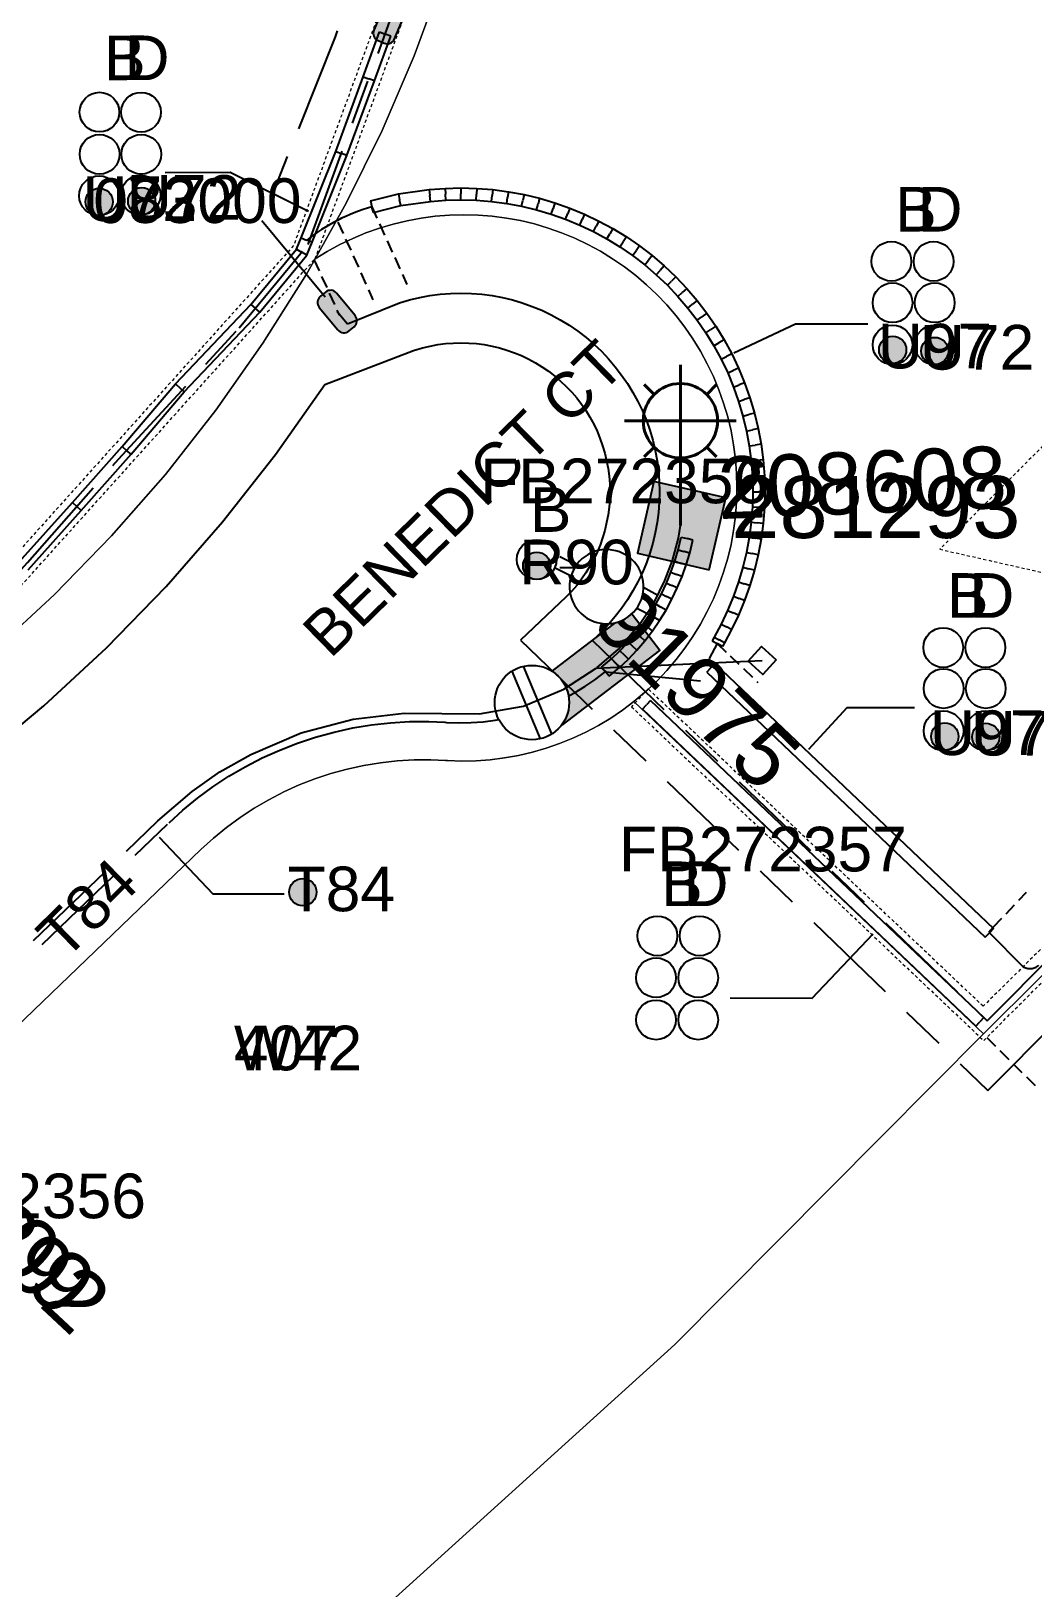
# Model space of a CAD drawing. Header units: metres. Extents: x 311347 to 316656, y 6252667 to 6255486.
# Drawn here: x 314756.3 to 314796.7, y 6254692.7 to 6254755.5 of the extents above; entities that cross this region are included whole.
import ezdxf
from ezdxf.enums import TextEntityAlignment as Align

# ---------------------------------------------------------------- set-up
doc = ezdxf.new("R2010")
doc.units = ezdxf.units.M
for name, pattern in [('Cable Exist UG', [8.2, 4, -1.2, 1.8, -1.2]), ('DASHED', [0.75, 0.5, -0.25]), ('HIDDEN', [0.375, 0.25, -0.125]), ('HIDDEN2', [0.1875, 0.125, -0.0625])]:
    doc.linetypes.add(name, pattern=pattern)
doc.layers.get('0').update_dxf_attribs({"color": 6})
for name, color, linetype, lineweight in [('Cadastre Buildings_SP_EXT', 9, 'Continuous', 5), ('Cadastre Land Parcels_SP_EXT', 9, 'Continuous', 5), ('Cadastre Other Property_SP_EXT', 9, 'HIDDEN', 5), ('Cadastre Roads_SP_EXT', 7, 'Continuous', 5)]:
    doc.layers.add(name, color=color, linetype=linetype, lineweight=lineweight)
for name, color, linetype in [('Duct_SP_EXT', 7, 'Continuous'), ('Equip_HV_EXT', 7, 'Continuous'), ('Equip_LV_EXT', 7, 'Continuous'), ('Equip_SP_SL_EXT', 7, 'Continuous'), ('Mains_HV_EXT', 7, 'Continuous'), ('Mains_LV_EXT', 7, 'Continuous'), ('Mains_LV_SL_EXT', 7, 'Continuous'), ('Mains_TR_EXT', 7, 'Continuous'), ('Services_SP_EXT', 7, 'Continuous'), ('SupportsUG_SP_LV_EXT', 7, 'Continuous'), ('SupportsUG_SP_LV_SL_EXT', 7, 'Continuous'), ('Trench_SP_EXT', 7, 'Continuous')]:
    doc.layers.add(name, color=color, linetype=linetype)
doc.layers.add('UNKNOWN_FEATURES', color=1, linetype='DASHED', plot=False)
doc.styles.add('COLUMN_LABEL', font='arial.ttf')
doc.styles.add('iecARIAL', font='arial.ttf', dxfattribs={"height": 2})
doc.styles.add('POLE_LABEL', font='arial.ttf')
doc.styles.get("Standard").update_dxf_attribs({"font": 'arial.ttf'})

# ---------------------------------------------------------------- blocks, each defined once
blk = doc.blocks.new('COLUMN_EXT')
blk.add_hatch(color=256).paths.add_polyline_path([(-1.485, 1.485), (-1.485, -1.485), (1.485, -1.485), (1.485, 1.485)])
blk.add_lwpolyline([(-1.485, -1.485), (1.485, -1.485), (1.485, 1.485), (-1.485, 1.485)], close=True)
for tag, height, style, flags, p in [('ASSET_NUM', 2.5, 'COLUMN_LABEL', 8, (2, 2)), ('STRUCTURE_PLANT_NUMBER', 0.2, 'POLE_LABEL', 9, (1.813, 0.031)), ('STREET_CODE', 0.2, 'COLUMN_LABEL', 9, (1.813, -0.2))]:
    blk.add_attdef(tag, text='', height=height, dxfattribs=dict(style=style, flags=flags)).set_placement(p, align=Align.MIDDLE_LEFT)
at = {"flags": 9}
for tag, p in [('OWNED_BY', (1.813, -0.6)), ('COLUMN_TYPE', (1.813, -0.4)), ('STATE', (1.813, -0.8)), ('USAGE', (1.813, -1)), ('LEGEND', (1.813, -1.2)), ('STREETNAME', (1.813, -1.6)), ('SUBURB', (1.813, -1.8)), ('LOCATION', (1.813, -1.4)), ('NOTES', (1.813, -2))]:
    blk.add_attdef(tag, text='', height=0.2, dxfattribs=at).set_placement(p, align=Align.MIDDLE_LEFT)
at = {"flags": 1}
blk.add_attdef('Z', (1.813, -2.351), '', height=0.2, dxfattribs=at)
blk = doc.blocks.new('PILLAR_EXT')
blk.add_hatch(color=256).paths.add_polyline_path([(-2.475, 0.99), (-2.475, -0.99), (2.475, -0.99), (2.475, 0.99)])
blk.add_lwpolyline([(-2.475, -0.99), (2.475, -0.99), (2.475, 0.99), (-2.475, 0.99)], close=True)
at = {"style": 'iecARIAL', "flags": 8}
blk.add_attdef('ASSET_NUM', (1.5, 3.5), '', height=2.5, dxfattribs=at)
for tag, p, flags in [('OWNED_BY', (0, -0.2), 9), ('STATE', (0, -0.4), 9), ('SUPPORT_TYPE', (0, -0.6), 9), ('USAGE', (0, -0.8), 9), ('LEGEND', (0, -1), 9), ('LOCATION', (0, -1.2), 9), ('NOTES', (0, -1.4), 9), ('STREETNAME', (0, -1.8), 9), ('SUBURB', (0, -2), 1), ('PARENT', (0, -1.6), 9)]:
    blk.add_attdef(tag, p, '', height=0.2, dxfattribs=dict(flags=flags))
blk = doc.blocks.new('DUCT_EXT')
blk.add_circle((0, 0.8), 0.8)
at = {"flags": 1}
blk.add_attdef('Z', (0, 0), '', height=0.2, dxfattribs=at)
at = {"flags": 9}
for tag, p in [('DUCT_CODE', (0, 0)), ('XSECT_TYPE', (0, -0.2)), ('STATE', (0, -0.6)), ('FB_REFERENCE', (0, -0.4)), ('NOTES', (0, -0.8))]:
    blk.add_attdef(tag, text='', height=0.2, dxfattribs=at).set_placement(p, align=Align.MIDDLE_LEFT)
blk = doc.blocks.new('SL_LANTERN_EXT')
at = {"lineweight": 40}
for p, q in [((0, 1.968), (0, 6.468)), ((-1.459, 5.676), (-1.061, 5.278)), ((1.458, 5.676), (1.06, 5.278)), ((-2.25, 4.218), (2.25, 4.218)), ((-1.459, 2.759), (-1.061, 3.157)), ((1.458, 2.759), (1.06, 3.157)), ((0, 0), (0, 2.721))]:
    blk.add_line(p, q, dxfattribs=at)
blk.add_circle((0, 4.218), 1.5, dxfattribs=at)
at = {"style": 'iecARIAL', "flags": 8}
blk.add_attdef('ASSET_NUM', (1.5, 1.5), '', height=2.5, dxfattribs=at)
for tag, p, height, flags in [('CONSTRUCTED_VOLTAGE', (0.981, -0.653), 0.2, 9), ('CONTROL_TYPE', (0.981, -0.853), 0.2, 9), ('LANTERN_PURPOSE', (0.981, -1.053), 0.2, 9), ('LANTERN_TYPE', (0.981, -1.253), 0.2, 9), ('NO_PHASES', (0.981, -1.453), 0.2, 9), ('LNUMBER', (2.181, -3.253), 2.5, 8), ('OPERATING_VOLTAGE', (0.981, -1.653), 0.2, 9), ('ORIENTATION', (0.981, -1.853), 0.2, 9), ('OWNED_BY', (0.981, -2.053), 0.2, 9), ('STATE', (0.981, -2.253), 0.2, 9), ('CEXIST', (0.981, -2.653), 0.2, 9), ('USAGE', (0.981, -2.453), 0.2, 9), ('CNEW', (0.981, -2.853), 0.2, 9), ('CNUMBER', (0.981, -3.053), 0.2, 9), ('CREMOVE', (0.981, -3.253), 0.2, 9), ('CREPLACE', (0.981, -3.453), 0.2, 9), ('LKINGHEIGHT', (0.981, -3.653), 0.2, 9), ('LBRACKET', (0.981, -3.853), 0.2, 9), ('LBRACKETVOCAB', (0.981, -4.053), 0.2, 9), ('LCATEGORY', (0.981, -4.253), 0.2, 9), ('LCHARGE1', (0.981, -4.453), 0.2, 9), ('LCHARGE1PERCENT', (0.981, -4.653), 0.2, 9), ('LCHARGE2', (0.981, -4.853), 0.2, 9), ('LCHARGE2PERCENT', (0.981, -5.053), 0.2, 9), ('LCHARGE3', (0.981, -5.253), 0.2, 9), ('LCHARGE3PERCENT', (0.981, -5.453), 0.2, 9), ('LEXIST', (0.981, -5.653), 0.2, 9), ('LLAMP', (0.981, -5.853), 0.2, 9), ('LLAMPVOCAB', (0.981, -6.053), 0.2, 9), ('LMAST', (0.981, -6.253), 0.2, 9), ('LMASTVOCAB', (0.981, -6.453), 0.2, 9), ('LNEW', (0.981, -6.653), 0.2, 9), ('LANTNUMBER', (0.981, -6.853), 0.2, 9), ('LOUTREACH', (0.981, -7.253), 0.2, 9), ('LOUTREACHVOCAB', (0.981, -7.453), 0.2, 9), ('LRATECODE', (0.981, -7.653), 0.2, 9), ('LREMOVE', (0.981, -7.853), 0.2, 9), ('LREPLACE', (0.981, -8.053), 0.2, 9), ('LTYPE', (0.981, -8.253), 0.2, 9), ('LTYPEVOCAB', (0.981, -8.453), 0.2, 9), ('LEGEND', (0.981, -8.653), 0.2, 9), ('LOCATION', (0.981, -8.853), 0.2, 9), ('STREETNAME', (0.981, -9.253), 0.2, 9), ('SUBURB', (0.981, -9.453), 0.2, 1), ('NOTES', (0.981, -9.053), 0.2, 9)]:
    blk.add_attdef(tag, p, '', height=height, dxfattribs=dict(flags=flags))
blk = doc.blocks.new('CCP_EXT')
at = {"flags": 9}
for tag, p in [('OWNED_BY', (0, -1)), ('USAGE', (0, -1.2)), ('STATE', (0, -1.8)), ('LEGEND', (0, -1.4)), ('LIFE_SUPPORT', (0, -1.6)), ('NOTES', (0, -2))]:
    blk.add_attdef(tag, text='', height=0.2, dxfattribs=at).set_placement(p, align=Align.MIDDLE_LEFT)
blk.add_wipeout([(0, 0.566), (0.566, 0), (0, -0.566), (-0.566, 0)])
blk.add_lwpolyline([(-0.566, 0), (0, 0.566), (0.566, 0), (0, -0.566), (-0.566, 0)])
at = {"flags": 1}
blk.add_attdef('Z', (0, 0), '', height=0.2, dxfattribs=at)
at = {"flags": 9}
for tag, p in [('CCP_TYPE', (0, 0)), ('OPERATING_VOLTAGE', (0, -0.6)), ('CONSTRUCTED_VOLTAGE', (0, -0.2)), ('NO_PHASES', (0, -0.4)), ('ORIENTATION', (0, -0.8))]:
    blk.add_attdef(tag, text='', height=0.2, dxfattribs=at).set_placement(p, align=Align.MIDDLE_LEFT)
blk = doc.blocks.new('HV_STJ_EXT')
h = blk.add_hatch(color=256)
edge = h.paths.add_edge_path()
edge.add_ellipse((-0.586, 0.131), major_axis=(0.226, 0.226), ratio=1, start_angle=44.99996, end_angle=135)
edge.add_line((-0.906, 0.131), (-0.906, -0.131))
edge.add_ellipse((-0.586, -0.131), major_axis=(0.226, 0.226), ratio=1, start_angle=134.99996, end_angle=225)
edge.add_line((-0.586, -0.451), (0.586, -0.451))
edge.add_ellipse((0.586, -0.131), major_axis=(-0.226, 0.226), ratio=1, start_angle=134.99996, end_angle=225)
edge.add_line((0.906, -0.131), (0.906, 0.131))
edge.add_ellipse((0.586, 0.131), major_axis=(-0.226, 0.226), ratio=1, start_angle=224.99996, end_angle=315)
edge.add_line((0.586, 0.451), (-0.586, 0.451))
blk.add_lwpolyline([(-0.906, 0.131), (-0.906, -0.131, 0.414214), (-0.586, -0.451), (0.586, -0.451, 0.414214), (0.906, -0.131), (0.906, 0.131, 0.414214), (0.586, 0.451), (-0.586, 0.451, 0.414214)], format="xyb", close=True)
for tag, flags, p in [('ORIENTATION', 9, (1.5, 0)), ('USAGE', 9, (1.5, -0.2)), ('LEGEND', 9, (1.5, -0.4)), ('NOTES', 9, (1.5, -0.6)), ('Z', 1, (1.5, -0.8))]:
    blk.add_attdef(tag, text='', height=0.2, dxfattribs=dict(flags=flags)).set_placement(p, align=Align.MIDDLE_LEFT)
blk = doc.blocks.new('LV_UG_LINKS_OPEN_EXT')
for p, q in [((-0.249, 1.473), (-0.249, 2.22)), ((0.249, 1.473), (0.249, 2.22)), ((-0.249, -1.473), (-0.249, -2.22)), ((0.249, -1.473), (0.249, -2.22))]:
    blk.add_line(p, q)
at = {"flags": 9}
for tag, p in [('ACTUAL_STATUS', (0, 0)), ('OPERATING_VOLTAGE', (0, -0.6)), ('CONSTRUCTED_VOLTAGE', (0, -0.2)), ('NO_PHASES', (0, -0.4)), ('ORIENTATION', (0, -0.8)), ('STATE', (0, -1)), ('SWITCH_TYPE', (0, -1.2)), ('USAGE', (0, -1.4)), ('NOTES', (0, -1.6))]:
    blk.add_attdef(tag, text='', height=0.2, dxfattribs=at).set_placement(p, align=Align.MIDDLE_LEFT)
at = {"flags": 1}
blk.add_attdef('Z', (0, 0), '', height=0.2, dxfattribs=at)
blk.add_wipeout([(-0.249, 1.473), (-0.432, 1.43), (-0.608, 1.365), (-0.774, 1.278), (-0.928, 1.171), (-1.067, 1.045), (-1.19, 0.903), (-1.294, 0.747), (-1.377, 0.579), (-1.439, 0.402), (-1.478, 0.218), (-1.494, 0.031), (-1.486, -0.156), (-1.455, -0.341), (-1.4, -0.521), (-1.324, -0.692), (-1.227, -0.853), (-1.11, -1), (-0.976, -1.131), (-0.827, -1.244), (-0.664, -1.338), (-0.491, -1.411), (-0.311, -1.461), (-0.125, -1.489), (0.062, -1.493), (0.249, -1.473), (0.432, -1.43), (0.608, -1.365), (0.774, -1.278), (0.928, -1.171), (1.067, -1.045), (1.19, -0.903), (1.294, -0.747), (1.377, -0.579), (1.439, -0.402), (1.478, -0.218), (1.494, -0.031), (1.486, 0.156), (1.455, 0.341), (1.4, 0.521), (1.324, 0.692), (1.227, 0.853), (1.11, 1), (0.976, 1.131), (0.827, 1.244), (0.664, 1.338), (0.491, 1.411), (0.311, 1.461), (0.125, 1.489), (-0.062, 1.493)])
blk.add_lwpolyline([(0, -1.494, 1), (0, 1.494, 1)], format="xyb", close=True)
blk = doc.blocks.new('LV_UG_LINKS_CLOSED_EXT')
blk.add_wipeout([(-1.056, 1.057), (-1.18, 0.916), (-1.286, 0.761), (-1.371, 0.594), (-1.435, 0.417), (-1.476, 0.234), (-1.493, 0.047), (-1.487, -0.14), (-1.458, -0.326), (-1.406, -0.506), (-1.331, -0.678), (-1.236, -0.839), (-1.121, -0.988), (-0.988, -1.12), (-0.84, -1.235), (-0.679, -1.331), (-0.506, -1.406), (-0.326, -1.458), (-0.141, -1.487), (0.047, -1.493), (0.233, -1.476), (0.416, -1.435), (0.593, -1.371), (0.76, -1.286), (0.915, -1.181), (1.056, -1.057), (1.18, -0.916), (1.286, -0.761), (1.371, -0.594), (1.435, -0.417), (1.476, -0.234), (1.493, -0.047), (1.487, 0.14), (1.458, 0.326), (1.406, 0.506), (1.331, 0.678), (1.236, 0.839), (1.121, 0.988), (0.988, 1.12), (0.84, 1.235), (0.679, 1.331), (0.506, 1.406), (0.326, 1.458), (0.141, 1.487), (-0.047, 1.493), (-0.233, 1.476), (-0.416, 1.435), (-0.593, 1.371), (-0.76, 1.286), (-0.915, 1.181)])
for p, q in [((-0.25, -1.479), (-0.25, 1.479)), ((0.25, -1.479), (0.25, 1.479))]:
    blk.add_line(p, q)
blk.add_circle((0, 0), 1.5)
at = {"flags": 9}
for tag, p in [('ACTUAL_STATUS', (0, 0)), ('OPERATING_VOLTAGE', (0, -0.6)), ('CONSTRUCTED_VOLTAGE', (0, -0.2)), ('NO_PHASES', (0, -0.4)), ('ORIENTATION', (0, -0.8)), ('STATE', (0, -1)), ('SWITCH_TYPE', (0, -1.2)), ('USAGE', (0, -1.4)), ('NOTES', (0, -1.6))]:
    blk.add_attdef(tag, text='', height=0.2, dxfattribs=at).set_placement(p, align=Align.MIDDLE_LEFT)
at = {"flags": 1}
blk.add_attdef('Z', (0, 0), '', height=0.2, dxfattribs=at)
blk = doc.blocks.new('CABLE_LARGE_EXT')
h = blk.add_hatch(color=256)
edge = h.paths.add_edge_path()
edge.add_arc((0, 0.55), 0.55, 0, 360)
blk.add_circle((0, 0.55), 0.55)
at = {"flags": 1}
blk.add_attdef('Z', (0, 0), '', height=0.2, dxfattribs=at)
at = {"flags": 9}
for tag, p in [('COND_CODE', (0, 0)), ('XSECT_SIZE', (0, -0.6)), ('STATE', (0, -0.4)), ('FB_REFERENCE', (0, -0.2)), ('NOTES', (0, -0.8))]:
    blk.add_attdef(tag, text='', height=0.2, dxfattribs=at).set_placement(p, align=Align.MIDDLE_LEFT)

msp = doc.modelspace()

# ---------------------------------------------------------------- linework, layer by layer
at = {"layer": 'Cadastre Buildings_SP_EXT', "linetype": 'Continuous'}
msp.add_lwpolyline([(314769.012, 6254690.523), (314782.276, 6254702.531), (314794.715, 6254715.05), (314780.624, 6254728.453), (314780.165, 6254728.105), (314779.688, 6254727.782), (314779.195, 6254727.484), (314778.686, 6254727.214), (314778.165, 6254726.969), (314777.63, 6254726.753), (314777.087, 6254726.564), (314776.533, 6254726.404), (314775.973, 6254726.274), (314775.405, 6254726.173), (314774.834, 6254726.102), (314774.259, 6254726.061), (314773.684, 6254726.05), (314773.108, 6254726.068), (314773.033, 6254726.074), (314772.443, 6254726.099), (314771.762, 6254726.096), (314771.082, 6254726.055), (314770.406, 6254725.98), (314769.734, 6254725.87), (314769.069, 6254725.725), (314768.413, 6254725.545), (314767.766, 6254725.331), (314767.132, 6254725.084), (314766.511, 6254724.803), (314765.907, 6254724.49), (314765.319, 6254724.146), (314764.75, 6254723.772), (314764.202, 6254723.369), (314763.676, 6254722.938), (314763.173, 6254722.48), (314752.168, 6254711.915)], dxfattribs=at)
at = {"layer": 'Cadastre Land Parcels_SP_EXT', "linetype": 'Continuous'}
msp.add_lwpolyline([(314754.857, 6254730.524), (314757.274, 6254732.763), (314759.571, 6254735.123), (314761.74, 6254737.603), (314763.777, 6254740.191), (314765.675, 6254742.884), (314767.43, 6254745.672), (314767.774, 6254746.288), (314769.03, 6254748.531), (314770.476, 6254751.466), (314771.766, 6254754.473), (314772.897, 6254757.545), (314773.866, 6254760.668), (314774.67, 6254763.84), (314779.365, 6254784.627), (314776.989, 6254785.159), (314776.989, 6254785.159), (314760.821, 6254788.771), (314756.141, 6254768.04)], dxfattribs=at)
msp.add_lwpolyline([(314813.059, 6254689.951), (314810.543, 6254730.801), (314794.715, 6254715.05), (314782.276, 6254702.531), (314769.012, 6254690.523), (314737.716, 6254658.718), (314700.823, 6254621.224), (314668.054, 6254588.007), (314640.279, 6254560.046), (314558.107, 6254477.537), (314465.419, 6254384.652), (314484.768, 6254361.217), (314813.059, 6254689.951)], close=True, dxfattribs=at)
at = {"layer": 'Cadastre Other Property_SP_EXT', "linetype": 'HIDDEN2'}
for points in [[(314746.914, 6254724.589), (314750.351, 6254726.915), (314767.78, 6254746.296), (314771.734, 6254757.052), (314776.095, 6254770.824), (314777.916, 6254778.475), (314779.27, 6254784.476), (314778.289, 6254784.696), (314778.142, 6254784.019), (314778.142, 6254784.019), (314776.942, 6254778.7), (314775.13, 6254771.091), (314770.788, 6254757.376), (314766.907, 6254746.822), (314749.689, 6254727.675), (314746.914, 6254724.589)], [(314822.008, 6254757.467), (314819.108, 6254775.572), (314813.843, 6254776.749), (314817.627, 6254759.276), (314792.947, 6254734.584), (314801.02, 6254732.761), (314822.008, 6254757.467)]]:
    msp.add_lwpolyline(points, close=True, dxfattribs=at)
at = {"layer": 'Cadastre Roads_SP_EXT', "linetype": 'Continuous'}
msp.add_lwpolyline([(314752.168, 6254711.915), (314763.173, 6254722.48), (314763.676, 6254722.938), (314764.202, 6254723.369), (314764.75, 6254723.772), (314765.319, 6254724.146), (314765.907, 6254724.49), (314766.511, 6254724.803), (314767.132, 6254725.084), (314767.766, 6254725.331), (314768.413, 6254725.545), (314769.069, 6254725.725), (314769.734, 6254725.87), (314770.406, 6254725.98), (314771.082, 6254726.055), (314771.762, 6254726.096), (314772.443, 6254726.099), (314773.033, 6254726.074), (314773.108, 6254726.068), (314773.684, 6254726.05), (314774.259, 6254726.061), (314774.834, 6254726.102), (314775.405, 6254726.173), (314775.973, 6254726.274), (314776.533, 6254726.404), (314777.087, 6254726.564), (314777.63, 6254726.753), (314778.165, 6254726.969), (314778.686, 6254727.214), (314779.195, 6254727.484), (314779.688, 6254727.782), (314780.165, 6254728.105), (314780.624, 6254728.453), (314780.624, 6254728.453), (314780.7, 6254728.514), (314781.139, 6254728.888), (314781.557, 6254729.284), (314781.953, 6254729.702), (314782.326, 6254730.141), (314782.677, 6254730.598), (314783.003, 6254731.072), (314783.304, 6254731.564), (314783.579, 6254732.071), (314783.828, 6254732.591), (314784.048, 6254733.123), (314784.239, 6254733.666), (314784.403, 6254734.219), (314784.537, 6254734.781), (314784.642, 6254735.346), (314784.717, 6254735.917), (314784.762, 6254736.491), (314784.777, 6254737.067), (314784.762, 6254737.644), (314784.717, 6254738.218), (314784.641, 6254738.789), (314784.536, 6254739.355), (314784.401, 6254739.915), (314784.237, 6254740.468), (314784.045, 6254741.01), (314783.824, 6254741.543), (314783.575, 6254742.063), (314783.301, 6254742.569), (314783, 6254743.061), (314782.673, 6254743.534), (314782.322, 6254743.992), (314781.947, 6254744.43), (314781.552, 6254744.847), (314781.132, 6254745.244), (314780.694, 6254745.618), (314780.237, 6254745.968), (314779.762, 6254746.295), (314779.27, 6254746.597), (314778.764, 6254746.87), (314778.244, 6254747.118), (314777.711, 6254747.338), (314777.168, 6254747.531), (314776.615, 6254747.694), (314776.056, 6254747.828), (314775.489, 6254747.932), (314774.917, 6254748.007), (314774.343, 6254748.053), (314773.767, 6254748.067), (314773.192, 6254748.052), (314772.617, 6254748.005), (314772.045, 6254747.93), (314771.479, 6254747.825), (314770.919, 6254747.69), (314770.367, 6254747.526), (314769.824, 6254747.333), (314769.292, 6254747.113), (314768.772, 6254746.864), (314768.265, 6254746.589), (314767.774, 6254746.288), (314767.43, 6254745.672), (314765.675, 6254742.884), (314763.777, 6254740.191), (314761.74, 6254737.603), (314759.571, 6254735.123), (314757.274, 6254732.763), (314754.857, 6254730.524)], dxfattribs=at)
at = {"layer": 'Duct_SP_EXT'}
for p, q in [((314769.713, 6254753.628), (314770.374, 6254755.432)), ((314770.164, 6254753.463), (314770.825, 6254755.267)), ((314770.374, 6254755.432), (314770.599, 6254755.349)), ((314770.825, 6254755.267), (314770.599, 6254755.349)), ((314768.611, 6254750.621), (314769.713, 6254753.628)), ((314769.059, 6254750.448), (314770.164, 6254753.463)), ((314769.713, 6254753.628), (314769.938, 6254753.546)), ((314770.164, 6254753.463), (314769.938, 6254753.546)), ((314767.207, 6254747.136), (314768.611, 6254750.621)), ((314767.652, 6254746.956), (314769.059, 6254750.448)), ((314768.611, 6254750.621), (314768.835, 6254750.534)), ((314769.059, 6254750.448), (314768.835, 6254750.534)), ((314770.003, 6254748.62), (314771.135, 6254748.909)), ((314771.135, 6254748.909), (314772.373, 6254749.078)), ((314771.135, 6254748.909), (314771.181, 6254748.673)), ((314772.373, 6254749.078), (314773.012, 6254749.13)), ((314772.373, 6254749.078), (314772.399, 6254748.84)), ((314772.425, 6254748.601), (314772.399, 6254748.84)), ((314773.012, 6254749.13), (314773.654, 6254749.146)), ((314773.012, 6254749.13), (314773.025, 6254748.89)), ((314773.038, 6254748.65), (314773.025, 6254748.89)), ((314773.654, 6254749.146), (314774.295, 6254749.13)), ((314773.654, 6254749.146), (314773.654, 6254748.906)), ((314773.654, 6254748.666), (314773.654, 6254748.906)), ((314774.27, 6254748.65), (314774.282, 6254748.89)), ((314774.295, 6254749.13), (314774.282, 6254748.89)), ((314774.295, 6254749.13), (314774.934, 6254749.08)), ((314774.884, 6254748.602), (314774.909, 6254748.841)), ((314774.934, 6254749.08), (314774.909, 6254748.841)), ((314774.934, 6254749.08), (314775.57, 6254748.995)), ((314775.57, 6254748.995), (314775.532, 6254748.758)), ((314775.57, 6254748.995), (314776.199, 6254748.88)), ((314776.199, 6254748.88), (314776.149, 6254748.645)), ((314776.199, 6254748.88), (314776.823, 6254748.73)), ((314770.003, 6254748.62), (314770.063, 6254748.387)), ((314770.122, 6254748.155), (314770.063, 6254748.387)), ((314770.122, 6254748.155), (314771.227, 6254748.437)), ((314771.227, 6254748.437), (314771.181, 6254748.673)), ((314771.227, 6254748.437), (314772.425, 6254748.601)), ((314772.425, 6254748.601), (314773.038, 6254748.65)), ((314773.038, 6254748.65), (314773.654, 6254748.666)), ((314773.654, 6254748.666), (314774.27, 6254748.65)), ((314774.27, 6254748.65), (314774.884, 6254748.602)), ((314774.884, 6254748.602), (314775.495, 6254748.521)), ((314775.495, 6254748.521), (314775.532, 6254748.758)), ((314775.495, 6254748.521), (314776.099, 6254748.41)), ((314776.099, 6254748.41), (314776.149, 6254748.645)), ((314776.099, 6254748.41), (314776.699, 6254748.266)), ((314776.699, 6254748.266), (314776.761, 6254748.498)), ((314776.699, 6254748.266), (314777.289, 6254748.091)), ((314776.823, 6254748.73), (314776.761, 6254748.498)), ((314776.823, 6254748.73), (314777.438, 6254748.548)), ((314777.289, 6254748.091), (314777.363, 6254748.319)), ((314777.438, 6254748.548), (314777.363, 6254748.319)), ((314777.438, 6254748.548), (314778.04, 6254748.334)), ((314778.04, 6254748.334), (314777.955, 6254748.11)), ((314778.04, 6254748.334), (314778.634, 6254748.089)), ((314777.289, 6254748.091), (314777.869, 6254747.886)), ((314777.869, 6254747.886), (314777.955, 6254748.11)), ((314777.869, 6254747.886), (314778.439, 6254747.651)), ((314778.439, 6254747.651), (314778.537, 6254747.87)), ((314778.439, 6254747.651), (314778.995, 6254747.385)), ((314778.634, 6254748.089), (314778.537, 6254747.87)), ((314778.634, 6254748.089), (314779.213, 6254747.813)), ((314778.995, 6254747.385), (314779.104, 6254747.599)), ((314779.213, 6254747.813), (314779.104, 6254747.599)), ((314779.213, 6254747.813), (314779.776, 6254747.509)), ((314767.023, 6254746.679), (314767.207, 6254747.136)), ((314767.207, 6254747.136), (314767.43, 6254747.046)), ((314767.207, 6254747.136), (314767.43, 6254747.046)), ((314767.652, 6254746.956), (314767.43, 6254747.046)), ((314767.652, 6254746.956), (314767.43, 6254747.046)), ((314767.44, 6254746.43), (314767.652, 6254746.956)), ((314778.995, 6254747.385), (314779.536, 6254747.093)), ((314779.536, 6254747.093), (314779.656, 6254747.301)), ((314779.536, 6254747.093), (314780.062, 6254746.769)), ((314779.776, 6254747.509), (314779.656, 6254747.301)), ((314779.776, 6254747.509), (314780.324, 6254747.171)), ((314780.062, 6254746.769), (314780.193, 6254746.97)), ((314780.324, 6254747.171), (314780.193, 6254746.97)), ((314780.324, 6254747.171), (314780.85, 6254746.809)), ((314765.186, 6254744.454), (314767.023, 6254746.679)), ((314765.545, 6254744.135), (314767.44, 6254746.43)), ((314767.023, 6254746.679), (314767.232, 6254746.555)), ((314767.44, 6254746.43), (314767.232, 6254746.555)), ((314780.062, 6254746.769), (314780.568, 6254746.42)), ((314780.568, 6254746.42), (314780.709, 6254746.614)), ((314780.568, 6254746.42), (314781.057, 6254746.046)), ((314780.85, 6254746.809), (314780.709, 6254746.614)), ((314780.85, 6254746.809), (314781.359, 6254746.42)), ((314781.359, 6254746.42), (314781.208, 6254746.233)), ((314781.359, 6254746.42), (314781.847, 6254746.003)), ((314781.057, 6254746.046), (314781.208, 6254746.233)), ((314781.057, 6254746.046), (314781.526, 6254745.646)), ((314781.526, 6254745.646), (314781.687, 6254745.824)), ((314781.847, 6254746.003), (314781.687, 6254745.824)), ((314781.847, 6254746.003), (314782.312, 6254745.561)), ((314781.526, 6254745.646), (314781.973, 6254745.222)), ((314781.973, 6254745.222), (314782.142, 6254745.391)), ((314781.973, 6254745.222), (314782.396, 6254744.776)), ((314782.312, 6254745.561), (314782.142, 6254745.391)), ((314782.312, 6254745.561), (314782.752, 6254745.098)), ((314782.752, 6254745.098), (314782.574, 6254744.937)), ((314782.752, 6254745.098), (314783.171, 6254744.609)), ((314762.144, 6254741.254), (314765.186, 6254744.454)), ((314765.186, 6254744.454), (314765.366, 6254744.294)), ((314782.396, 6254744.776), (314782.574, 6254744.937)), ((314782.396, 6254744.776), (314782.797, 6254744.307)), ((314782.797, 6254744.307), (314782.984, 6254744.458)), ((314783.171, 6254744.609), (314782.984, 6254744.458)), ((314783.171, 6254744.609), (314783.559, 6254744.099)), ((314762.501, 6254740.933), (314765.545, 6254744.135)), ((314765.545, 6254744.135), (314765.366, 6254744.294)), ((314782.797, 6254744.307), (314783.171, 6254743.817)), ((314783.171, 6254743.817), (314783.365, 6254743.958)), ((314783.171, 6254743.817), (314783.52, 6254743.312)), ((314783.559, 6254744.099), (314783.365, 6254743.958)), ((314783.559, 6254744.099), (314783.922, 6254743.574)), ((314783.52, 6254743.312), (314783.721, 6254743.443)), ((314783.52, 6254743.312), (314783.843, 6254742.786)), ((314783.922, 6254743.574), (314783.721, 6254743.443)), ((314783.922, 6254743.574), (314784.259, 6254743.026)), ((314783.843, 6254742.786), (314784.051, 6254742.906)), ((314783.843, 6254742.786), (314784.135, 6254742.245)), ((314784.259, 6254743.026), (314784.051, 6254742.906)), ((314784.259, 6254743.026), (314784.563, 6254742.463)), ((314784.135, 6254742.245), (314784.349, 6254742.354)), ((314784.135, 6254742.245), (314784.402, 6254741.689)), ((314784.563, 6254742.463), (314784.349, 6254742.354)), ((314784.563, 6254742.463), (314784.84, 6254741.885)), ((314784.402, 6254741.689), (314784.621, 6254741.787)), ((314784.402, 6254741.689), (314784.637, 6254741.119)), ((314784.84, 6254741.885), (314784.621, 6254741.787)), ((314784.84, 6254741.885), (314785.085, 6254741.291)), ((314785.085, 6254741.291), (314784.861, 6254741.205)), ((314785.085, 6254741.291), (314785.299, 6254740.689)), ((314759.998, 6254738.726), (314762.144, 6254741.254)), ((314760.36, 6254738.412), (314762.501, 6254740.933)), ((314762.144, 6254741.254), (314762.322, 6254741.093)), ((314762.501, 6254740.933), (314762.322, 6254741.093)), ((314784.637, 6254741.119), (314784.861, 6254741.205)), ((314784.637, 6254741.119), (314784.842, 6254740.54)), ((314785.299, 6254740.689), (314785.07, 6254740.614)), ((314785.299, 6254740.689), (314785.481, 6254740.073)), ((314784.842, 6254740.54), (314785.07, 6254740.614)), ((314784.842, 6254740.54), (314785.017, 6254739.948)), ((314785.017, 6254739.948), (314785.249, 6254740.011)), ((314785.481, 6254740.073), (314785.249, 6254740.011)), ((314785.481, 6254740.073), (314785.63, 6254739.45)), ((314785.017, 6254739.948), (314785.161, 6254739.35)), ((314785.161, 6254739.35), (314785.395, 6254739.4)), ((314785.63, 6254739.45), (314785.395, 6254739.4)), ((314785.63, 6254739.45), (314785.747, 6254738.821)), ((314785.161, 6254739.35), (314785.273, 6254738.746)), ((314785.273, 6254738.746), (314785.51, 6254738.783)), ((314785.747, 6254738.821), (314785.51, 6254738.783)), ((314785.747, 6254738.821), (314785.832, 6254738.184)), ((314757.994, 6254736.468), (314759.998, 6254738.726)), ((314758.352, 6254736.149), (314760.36, 6254738.412)), ((314759.998, 6254738.726), (314760.179, 6254738.569)), ((314760.36, 6254738.412), (314760.179, 6254738.569)), ((314785.273, 6254738.746), (314785.354, 6254738.134)), ((314785.354, 6254738.134), (314785.593, 6254738.159)), ((314785.354, 6254738.134), (314785.401, 6254737.521)), ((314785.832, 6254738.184), (314785.593, 6254738.159)), ((314785.832, 6254738.184), (314785.881, 6254737.546)), ((314785.401, 6254737.521), (314785.641, 6254737.533)), ((314785.401, 6254737.521), (314785.418, 6254736.904)), ((314785.881, 6254737.546), (314785.641, 6254737.533)), ((314785.881, 6254737.546), (314785.899, 6254736.904)), ((314785.418, 6254736.904), (314785.401, 6254736.289)), ((314785.418, 6254736.904), (314785.658, 6254736.904)), ((314785.899, 6254736.904), (314785.658, 6254736.904)), ((314785.899, 6254736.904), (314785.881, 6254736.263)), ((314755.851, 6254734.08), (314757.994, 6254736.468)), ((314757.994, 6254736.468), (314758.173, 6254736.309)), ((314758.352, 6254736.149), (314758.173, 6254736.309)), ((314785.401, 6254736.289), (314785.353, 6254735.675)), ((314785.401, 6254736.289), (314785.641, 6254736.276)), ((314785.881, 6254736.263), (314785.641, 6254736.276)), ((314785.881, 6254736.263), (314785.831, 6254735.625)), ((314756.208, 6254733.759), (314758.352, 6254736.149)), ((314785.353, 6254735.675), (314785.273, 6254735.063)), ((314785.353, 6254735.675), (314785.592, 6254735.65)), ((314785.831, 6254735.625), (314785.592, 6254735.65)), ((314785.831, 6254735.625), (314785.747, 6254734.988)), ((314782.529, 6254735.069), (314782.763, 6254735.013)), ((314782.996, 6254734.957), (314782.763, 6254735.013)), ((314785.273, 6254735.063), (314785.16, 6254734.46)), ((314785.273, 6254735.063), (314785.51, 6254735.026)), ((314785.747, 6254734.988), (314785.51, 6254735.026)), ((314785.747, 6254734.988), (314785.629, 6254734.359)), ((314782.871, 6254734.433), (314782.639, 6254734.495)), ((314782.73, 6254733.954), (314782.871, 6254734.433)), ((314782.871, 6254734.433), (314782.996, 6254734.957)), ((314785.16, 6254734.46), (314785.017, 6254733.861)), ((314785.16, 6254734.46), (314785.394, 6254734.409)), ((314785.629, 6254734.359), (314785.394, 6254734.409)), ((314785.629, 6254734.359), (314785.481, 6254733.737)), ((314782.73, 6254733.954), (314782.501, 6254734.028)), ((314782.564, 6254733.486), (314782.73, 6254733.954)), ((314785.017, 6254733.861), (314784.842, 6254733.27)), ((314785.017, 6254733.861), (314785.249, 6254733.799)), ((314785.481, 6254733.737), (314785.249, 6254733.799)), ((314785.481, 6254733.737), (314785.299, 6254733.121)), ((314784.842, 6254733.27), (314784.637, 6254732.689)), ((314784.842, 6254733.27), (314785.071, 6254733.195)), ((314785.299, 6254733.121), (314785.071, 6254733.195)), ((314785.299, 6254733.121), (314785.085, 6254732.517)), ((314784.637, 6254732.689), (314784.4, 6254732.119)), ((314784.637, 6254732.689), (314784.861, 6254732.603)), ((314785.085, 6254732.517), (314784.839, 6254731.923)), ((314785.085, 6254732.517), (314784.861, 6254732.603)), ((314784.4, 6254732.119), (314784.134, 6254731.564)), ((314784.4, 6254732.119), (314784.62, 6254732.021)), ((314784.839, 6254731.923), (314784.562, 6254731.346)), ((314784.839, 6254731.923), (314784.62, 6254732.021)), ((314784.134, 6254731.564), (314783.851, 6254731.041)), ((314784.134, 6254731.564), (314784.348, 6254731.455)), ((314784.562, 6254731.346), (314784.273, 6254730.813)), ((314784.562, 6254731.346), (314784.348, 6254731.455)), ((314783.851, 6254731.041), (314783.772, 6254730.895)), ((314783.772, 6254730.895), (314783.983, 6254730.78)), ((314783.851, 6254731.041), (314784.062, 6254730.927)), ((314784.194, 6254730.666), (314783.983, 6254730.78)), ((314784.273, 6254730.813), (314784.062, 6254730.927)), ((314784.273, 6254730.813), (314784.194, 6254730.666)), ((314779.32, 6254729.832), (314779.719, 6254730.172)), ((314779.719, 6254730.172), (314779.88, 6254729.993)), ((314780.04, 6254729.815), (314779.88, 6254729.993)), ((314780.04, 6254729.815), (314780.401, 6254730.157)), ((314780.401, 6254730.157), (314780.232, 6254730.327)), ((314783.889, 6254729.98), (314783.724, 6254729.806)), ((314779.32, 6254729.832), (314779.476, 6254729.649)), ((314779.631, 6254729.467), (314779.476, 6254729.649)), ((314779.631, 6254729.467), (314780.04, 6254729.815)), ((314783.559, 6254729.632), (314783.724, 6254729.806)), ((314780.966, 6254728.144), (314781.132, 6254728.318)), ((314780.966, 6254728.144), (314794.398, 6254715.365)), ((314781.297, 6254728.491), (314781.132, 6254728.318)), ((314781.297, 6254728.491), (314794.729, 6254715.712)), ((314795.115, 6254719.3), (314794.949, 6254719.126)), ((314794.784, 6254718.952), (314794.949, 6254719.126)), ((314794.398, 6254715.365), (314794.564, 6254715.538)), ((314794.729, 6254715.712), (314794.564, 6254715.538))]:
    msp.add_line(p, q, dxfattribs=at)
for points in [[(314761.726, 6254749.771), (314764.353, 6254749.778), (314767.511, 6254748.205)], [(314790.045, 6254743.656), (314787.137, 6254743.656), (314784.653, 6254742.491)], [(314777.634, 6254733.844), (314779.584, 6254733.844), (314781.588, 6254732.74)], [(314791.935, 6254728.195), (314789.199, 6254728.195), (314787.664, 6254726.507)], [(314766.528, 6254720.684), (314763.665, 6254720.684), (314761.499, 6254722.967)], [(314784.5, 6254716.51), (314787.8, 6254716.496), (314790.26, 6254719.09)]]:
    msp.add_lwpolyline(points, dxfattribs=at)
at = {"layer": 'Mains_HV_EXT', "linetype": 'Cable Exist UG'}
for points in [[(314908.181, 6254851.94), (314906.332, 6254851.159), (314909.347, 6254843.231), (314909.347, 6254843.231), (314906.299, 6254840.767), (314854.989, 6254792.005), (314837.333, 6254776.579), (314837.333, 6254776.579), (314816.391, 6254781.332), (314812.408, 6254782.222), (314812.408, 6254782.222), (314778.279, 6254789.884), (314775.958, 6254779.215), (314775.958, 6254779.215), (314775.614, 6254777.66), (314773.941, 6254771.425), (314770.464, 6254760.365), (314768.58, 6254755.24), (314765.629, 6254747.834), (314768.666, 6254744.166)], [(314733.216, 6254715.766), (314735.023, 6254716.209), (314732.388, 6254720.692), (314732.388, 6254720.692), (314737.971, 6254723.367), (314744.491, 6254726.287), (314747.759, 6254725.149), (314752.428, 6254729.927), (314756.187, 6254734.055), (314759.853, 6254738.214), (314764.72, 6254743.512), (314767.492, 6254746.87), (314770.788, 6254755.865)]]:
    msp.add_lwpolyline(points, dxfattribs=at)
at = {"layer": 'Trench_SP_EXT', "linetype": 'Cable Exist UG'}
for points in [[(314767.424, 6254747.033, -0.098327), (314770.063, 6254748.387)], [(314794.937, 6254719.138), (314796.294, 6254717.769), (314796.294, 6254717.769, 0.33474), (314796.943, 6254717.819)]]:
    msp.add_lwpolyline(points, format="xyb", dxfattribs=at)
for points in [[(314783.983, 6254730.78), (314783.659, 6254730.186), (314783.724, 6254729.806)], [(314750.855, 6254712.972), (314761.888, 6254723.563), (314762.441, 6254724.066), (314763.036, 6254724.553), (314763.655, 6254725.009), (314764.299, 6254725.433), (314764.963, 6254725.821), (314765.647, 6254726.176), (314766.351, 6254726.493), (314767.066, 6254726.772), (314767.796, 6254727.014), (314768.54, 6254727.218), (314769.294, 6254727.383), (314770.053, 6254727.506), (314770.815, 6254727.59), (314771.585, 6254727.636), (314772.352, 6254727.639), (314773.002, 6254727.612), (314773.069, 6254727.607), (314773.573, 6254727.59), (314774.06, 6254727.6), (314774.547, 6254727.635), (314775.028, 6254727.694), (314775.508, 6254727.781), (314775.983, 6254727.891), (314776.451, 6254728.026), (314776.91, 6254728.185), (314777.363, 6254728.369), (314777.803, 6254728.575), (314778.233, 6254728.804), (314778.65, 6254729.056), (314779.052, 6254729.327), (314779.455, 6254729.634), (314779.514, 6254729.681)], [(314779.476, 6254729.649), (314783.309, 6254729.278)]]:
    msp.add_lwpolyline(points, dxfattribs=at)
at = {"layer": 'UNKNOWN_FEATURES'}
for points in [[(314770.063, 6254748.387), (314771.474, 6254745.259)], [(314768.695, 6254747.771), (314770.106, 6254744.642)], [(314767.728, 6254746.267), (314768.739, 6254744.025)], [(314794.921, 6254719.157), (314795.105, 6254719.351), (314796.442, 6254720.762)], [(314794.843, 6254714.907), (314796.968, 6254712.79)]]:
    msp.add_lwpolyline(points, dxfattribs=at)

# ---------------------------------------------------------------- block references
at = {"layer": 'Duct_SP_EXT'}
for name, p in [('DUCT_EXT', (314759.085, 6254751.402)), ('DUCT_EXT', (314760.76, 6254751.396)), ('DUCT_EXT', (314759.089, 6254749.701)), ('DUCT_EXT', (314760.768, 6254749.701)), ('DUCT_EXT', (314759.07, 6254748.033)), ('DUCT_EXT', (314760.746, 6254748.056)), ('CABLE_LARGE_EXT', (314759.07, 6254748.033)), ('CABLE_LARGE_EXT', (314760.786, 6254748.061)), ('DUCT_EXT', (314791, 6254745.388)), ('DUCT_EXT', (314792.7, 6254745.388)), ('DUCT_EXT', (314791.045, 6254743.72)), ('DUCT_EXT', (314792.745, 6254743.72)), ('DUCT_EXT', (314791.045, 6254742.021)), ('CABLE_LARGE_EXT', (314791.051, 6254742.071)), ('DUCT_EXT', (314792.745, 6254742.021)), ('CABLE_LARGE_EXT', (314792.746, 6254742.024)), ('DUCT_EXT', (314776.705, 6254733.368)), ('DUCT_EXT', (314793.087, 6254729.821)), ('DUCT_EXT', (314794.787, 6254729.821)), ('DUCT_EXT', (314793.103, 6254728.17)), ('DUCT_EXT', (314794.803, 6254728.17)), ('DUCT_EXT', (314793.103, 6254726.47)), ('CABLE_LARGE_EXT', (314793.155, 6254726.487)), ('DUCT_EXT', (314794.803, 6254726.47)), ('CABLE_LARGE_EXT', (314794.803, 6254726.47)), ('CABLE_LARGE_EXT', (314767.28, 6254720.212)), ('DUCT_EXT', (314781.57, 6254718.2)), ('DUCT_EXT', (314783.27, 6254718.2)), ('DUCT_EXT', (314781.513, 6254716.517)), ('DUCT_EXT', (314783.213, 6254716.517)), ('DUCT_EXT', (314781.513, 6254714.817)), ('DUCT_EXT', (314783.213, 6254714.817))]:
    msp.add_blockref(name, p, dxfattribs=at)
at = {"layer": 'Equip_HV_EXT'}
for p, rotation in [((314770.788, 6254755.865), 246.8296670239795), ((314768.666, 6254744.166), 129.6235144484811)]:
    msp.add_blockref('HV_STJ_EXT', p, dxfattribs=dict(at, rotation=rotation))
at = {"layer": 'Equip_SP_SL_EXT'}
ref = msp.add_blockref('SL_LANTERN_EXT', (314782.496, 6254735.545), dxfattribs=at)
ref.add_attrib('ASSET_NUM', '208608', dxfattribs={"layer": '0', "height": 2.5, "rotation": 2.27092, "style": 'iecARIAL'}).set_placement((314783.996, 6254737.045), align=Align.MIDDLE_LEFT)
ref = msp.add_blockref('SL_LANTERN_EXT', (314748.347, 6254710.913), dxfattribs=at)
ref.add_attrib('ASSET_NUM', '208609', dxfattribs={"layer": '0', "height": 2.5, "rotation": 316.54175, "style": 'iecARIAL'}).set_placement((314749.847, 6254712.413), align=Align.MIDDLE_LEFT)
at = {"layer": 'SupportsUG_SP_LV_EXT'}
ref = msp.add_blockref('PILLAR_EXT', (314779.096, 6254729.786), dxfattribs=dict(at, rotation=37.33205961098874))
ref.add_attrib('ASSET_NUM', '91975', dxfattribs={"layer": '0', "height": 2.5, "rotation": 315.39243, "style": 'iecARIAL'}).set_placement((314780.596, 6254733.286), align=Align.TOP_LEFT)
at = {"layer": 'SupportsUG_SP_LV_SL_EXT'}
ref = msp.add_blockref('COLUMN_EXT', (314782.546, 6254735.537), dxfattribs=dict(at, rotation=77.0457470891125))
ref.add_attrib('ASSET_NUM', '281293', dxfattribs={"layer": '0', "height": 2.5, "rotation": 359.99472, "style": 'COLUMN_LABEL'}).set_placement((314784.546, 6254736.287), align=Align.MIDDLE_LEFT)
ref = msp.add_blockref('COLUMN_EXT', (314748.347, 6254710.913), dxfattribs=dict(at, rotation=225.4947347778408))
ref.add_attrib('ASSET_NUM', '281292', dxfattribs={"layer": '0', "height": 2.5, "rotation": 316.96928, "style": 'COLUMN_LABEL'}).set_placement((314750.347, 6254711.663), align=Align.MIDDLE_LEFT)

# ---------------------------------------------------------------- texts
at = {"layer": 'Cadastre Other Property_SP_EXT'}
msp.add_text('083000', height=1.8, dxfattribs=at).set_placement((314758.836, 6254747.733))
at = {"layer": 'Cadastre Roads_SP_EXT'}
msp.add_text('BENEDICT CT', height=1.8, rotation=44.3623, dxfattribs=at).set_placement((314768.384, 6254730.136))
at = {"layer": 'Duct_SP_EXT'}
for s, p in [('B', (314759.269, 6254753.489)), ('D', (314760.093, 6254753.49)), ('U72', (314758.403, 6254747.809)), ('U72', (314760.185, 6254747.861)), ('B', (314791.15, 6254747.388)), ('D', (314792.05, 6254747.388)), ('U97', (314790.451, 6254741.871)), ('U72', (314792.146, 6254741.824)), ('FB272356', (314774.43, 6254736.438)), ('B', (314776.427, 6254735.286)), ('B', (314793.237, 6254731.821)), ('D', (314794.137, 6254731.821)), ('U97', (314792.555, 6254726.287)), ('U72', (314794.203, 6254726.27)), ('FB272357', (314780.02, 6254721.6)), ('T84', (314766.666, 6254719.994)), ('B', (314781.72, 6254720.2)), ('D', (314782.62, 6254720.2)), ('FB272356', (314749.357, 6254707.622))]:
    msp.add_text(s, height=1.8, dxfattribs=at).set_placement(p)
at = {"layer": 'Mains_LV_EXT'}
msp.add_text('T84', height=1.8, rotation=44.42435, dxfattribs=at).set_placement((314757.674, 6254717.957))
at = {"layer": 'Mains_TR_EXT'}
for s in ['W42', '407']:
    msp.add_text(s, height=1.8, dxfattribs=at).set_placement((314764.505, 6254713.583))

# ---------------------------------------------------------------- next in the draw order: block references
at = {"layer": 'Services_SP_EXT', "rotation": 182.6728194702958}
msp.add_blockref('CCP_EXT', (314785.793, 6254730.098), dxfattribs=at)

# ---------------------------------------------------------------- next in the draw order: linework, layer by layer
at = {"layer": 'Cadastre Buildings_SP_EXT', "linetype": 'Continuous'}
msp.add_lwpolyline([(314772.897, 6254757.545), (314771.766, 6254754.473), (314770.476, 6254751.466), (314769.03, 6254748.531), (314767.774, 6254746.288), (314768.265, 6254746.589), (314768.772, 6254746.864), (314769.292, 6254747.113), (314769.824, 6254747.333), (314770.367, 6254747.526), (314770.919, 6254747.69), (314771.479, 6254747.825), (314772.045, 6254747.93), (314772.617, 6254748.005), (314773.192, 6254748.052), (314773.767, 6254748.067), (314774.343, 6254748.053), (314774.917, 6254748.007), (314775.489, 6254747.932), (314776.056, 6254747.828), (314776.615, 6254747.694), (314777.168, 6254747.531), (314777.711, 6254747.338), (314778.244, 6254747.118), (314778.764, 6254746.87), (314779.27, 6254746.597), (314779.762, 6254746.295), (314780.237, 6254745.968), (314780.694, 6254745.618), (314781.132, 6254745.244), (314781.552, 6254744.847), (314781.947, 6254744.43), (314782.322, 6254743.992), (314782.673, 6254743.534), (314783, 6254743.061), (314783.301, 6254742.569), (314783.575, 6254742.063), (314783.824, 6254741.543), (314784.045, 6254741.01), (314784.237, 6254740.468), (314784.401, 6254739.915), (314784.536, 6254739.355), (314784.641, 6254738.789), (314784.717, 6254738.218), (314784.762, 6254737.644), (314784.777, 6254737.067), (314784.762, 6254736.491), (314784.717, 6254735.917), (314784.642, 6254735.345), (314784.537, 6254734.781), (314784.403, 6254734.219), (314784.239, 6254733.666), (314784.048, 6254733.123), (314783.828, 6254732.591), (314783.579, 6254732.071), (314783.304, 6254731.564), (314783.003, 6254731.072), (314782.677, 6254730.598), (314782.326, 6254730.141), (314781.953, 6254729.702), (314781.557, 6254729.284), (314781.139, 6254728.888), (314780.7, 6254728.514), (314780.624, 6254728.453), (314794.715, 6254715.05), (314810.543, 6254730.801)], dxfattribs=at)
at = {"layer": 'Cadastre Other Property_SP_EXT', "linetype": 'HIDDEN2'}
msp.add_lwpolyline([(314781.197, 6254728.96), (314780.524, 6254728.236), (314794.72, 6254714.784), (314810.553, 6254730.626), (314843.75, 6254762.267), (314843.612, 6254763.485), (314808.982, 6254730.34), (314794.699, 6254716.166), (314781.197, 6254728.96)], close=True, dxfattribs=at)
at = {"layer": 'Duct_SP_EXT'}
for p, q in [((314783.889, 6254729.98), (314795.115, 6254719.3)), ((314783.559, 6254729.632), (314794.784, 6254718.952))]:
    msp.add_line(p, q, dxfattribs=at)
at = {"layer": 'Services_SP_EXT'}
msp.add_lwpolyline([(314779.096, 6254729.786), (314785.793, 6254730.098)], dxfattribs=at)
at = {"layer": 'UNKNOWN_FEATURES'}
msp.add_lwpolyline([(314783.983, 6254730.78), (314784.496, 6254730.293), (314785.614, 6254729.217)], dxfattribs=at)

# ---------------------------------------------------------------- next in the draw order: block references
at = {"layer": 'Equip_LV_EXT'}
for name, p, rotation in [('LV_UG_LINKS_OPEN_EXT', (314779.521, 6254733.077), 63.88836323144161), ('LV_UG_LINKS_CLOSED_EXT', (314776.514, 6254728.407), 22.76968309989851)]:
    msp.add_blockref(name, p, dxfattribs=dict(at, rotation=rotation))

# ---------------------------------------------------------------- next in the draw order: linework, layer by layer
at = {"layer": 'Duct_SP_EXT'}
for p, q in [((314782.407, 6254734.557), (314782.529, 6254735.069)), ((314782.273, 6254734.102), (314782.407, 6254734.557)), ((314782.407, 6254734.557), (314782.639, 6254734.495)), ((314782.115, 6254733.658), (314782.273, 6254734.102)), ((314782.273, 6254734.102), (314782.501, 6254734.028)), ((314781.728, 6254732.791), (314781.934, 6254733.22)), ((314781.934, 6254733.22), (314782.115, 6254733.658)), ((314781.934, 6254733.22), (314782.153, 6254733.122)), ((314782.115, 6254733.658), (314782.34, 6254733.572)), ((314782.372, 6254733.024), (314782.153, 6254733.122)), ((314782.564, 6254733.486), (314782.34, 6254733.572)), ((314782.372, 6254733.024), (314782.564, 6254733.486)), ((314781.502, 6254732.372), (314781.728, 6254732.791)), ((314781.728, 6254732.791), (314781.942, 6254732.682)), ((314781.918, 6254732.133), (314782.156, 6254732.572)), ((314782.156, 6254732.572), (314781.942, 6254732.682)), ((314782.156, 6254732.572), (314782.372, 6254733.024)), ((314780.987, 6254731.58), (314781.255, 6254731.969)), ((314781.255, 6254731.969), (314781.502, 6254732.372)), ((314781.255, 6254731.969), (314781.456, 6254731.838)), ((314781.502, 6254732.372), (314781.71, 6254732.253)), ((314781.657, 6254731.708), (314781.918, 6254732.133)), ((314781.918, 6254732.133), (314781.71, 6254732.253)), ((314780.696, 6254731.202), (314780.987, 6254731.58)), ((314780.987, 6254731.58), (314781.181, 6254731.438)), ((314781.069, 6254730.899), (314781.375, 6254731.297)), ((314781.375, 6254731.297), (314781.181, 6254731.438)), ((314781.375, 6254731.297), (314781.657, 6254731.708)), ((314781.657, 6254731.708), (314781.456, 6254731.838)), ((314780.062, 6254730.496), (314780.387, 6254730.84)), ((314780.387, 6254730.84), (314780.696, 6254731.202)), ((314780.387, 6254730.84), (314780.566, 6254730.679)), ((314780.744, 6254730.519), (314780.566, 6254730.679)), ((314780.696, 6254731.202), (314780.883, 6254731.051)), ((314780.744, 6254730.519), (314781.069, 6254730.899)), ((314781.069, 6254730.899), (314780.883, 6254731.051)), ((314779.719, 6254730.172), (314780.062, 6254730.496)), ((314780.062, 6254730.496), (314780.232, 6254730.327)), ((314780.401, 6254730.157), (314780.744, 6254730.519))]:
    msp.add_line(p, q, dxfattribs=at)
at = {"layer": 'Mains_HV_EXT', "linetype": 'Cable Exist UG'}
for points in [[(314768.666, 6254744.166), (314769.076, 6254743.671), (314769.076, 6254743.671), (314771.179, 6254744.511), (314771.582, 6254744.63), (314771.994, 6254744.729), (314772.405, 6254744.806), (314772.819, 6254744.861), (314773.237, 6254744.894), (314773.654, 6254744.905), (314774.074, 6254744.894), (314774.489, 6254744.861), (314774.907, 6254744.806), (314775.322, 6254744.73), (314775.725, 6254744.633), (314776.126, 6254744.514), (314776.524, 6254744.373), (314776.909, 6254744.215), (314777.289, 6254744.032), (314777.657, 6254743.834), (314778.008, 6254743.618), (314778.357, 6254743.377), (314778.693, 6254743.121), (314779.009, 6254742.851), (314779.313, 6254742.562), (314779.602, 6254742.257), (314779.872, 6254741.942), (314780.128, 6254741.607), (314780.368, 6254741.259), (314780.584, 6254740.907), (314780.785, 6254740.537), (314780.965, 6254740.159), (314781.125, 6254739.773), (314781.265, 6254739.377), (314781.384, 6254738.976), (314781.481, 6254738.569), (314781.558, 6254738.154), (314781.613, 6254737.742), (314781.645, 6254737.325), (314781.657, 6254736.904), (314781.645, 6254736.488), (314781.612, 6254736.067), (314781.558, 6254735.656), (314781.481, 6254735.244), (314781.382, 6254734.83), (314781.264, 6254734.43), (314781.125, 6254734.038), (314780.966, 6254733.652), (314780.783, 6254733.272), (314780.583, 6254732.902), (314780.365, 6254732.547), (314780.129, 6254732.203), (314779.872, 6254731.87), (314779.599, 6254731.549), (314779.312, 6254731.246), (314778.953, 6254730.906), (314794.861, 6254715.58), (314794.861, 6254715.58), (314798.643, 6254719.377)], [(314754.187, 6254726.062), (314756.838, 6254728.269), (314759.37, 6254730.615), (314761.777, 6254733.088), (314764.049, 6254735.686), (314766.183, 6254738.398), (314768.172, 6254741.22), (314771.746, 6254742.593), (314771.746, 6254742.593), (314772.1, 6254742.698), (314772.412, 6254742.773), (314772.719, 6254742.83), (314773.029, 6254742.871), (314773.343, 6254742.896), (314773.654, 6254742.904), (314773.97, 6254742.896), (314774.279, 6254742.872), (314774.594, 6254742.83), (314774.908, 6254742.772), (314775.208, 6254742.701), (314775.507, 6254742.611), (314775.808, 6254742.505), (314776.094, 6254742.387), (314776.383, 6254742.249), (314776.658, 6254742.101), (314776.915, 6254741.942), (314777.181, 6254741.759), (314777.435, 6254741.564), (314777.67, 6254741.364), (314777.898, 6254741.147), (314778.117, 6254740.917), (314778.316, 6254740.684), (314778.509, 6254740.431), (314778.692, 6254740.167), (314778.851, 6254739.907), (314779.002, 6254739.628), (314779.138, 6254739.345), (314779.256, 6254739.058), (314779.362, 6254738.758), (314779.451, 6254738.458), (314779.524, 6254738.153), (314779.583, 6254737.84), (314779.623, 6254737.533), (314779.647, 6254737.221), (314779.656, 6254736.904), (314779.647, 6254736.593), (314779.623, 6254736.276), (314779.582, 6254735.971), (314779.524, 6254735.661), (314779.449, 6254735.345), (314779.361, 6254735.047), (314779.258, 6254734.755), (314779.139, 6254734.468), (314779.001, 6254734.181), (314778.85, 6254733.902), (314778.688, 6254733.637), (314778.511, 6254733.38), (314778.318, 6254733.129), (314778.111, 6254732.887), (314777.897, 6254732.661), (314776.058, 6254730.918), (314794.89, 6254712.775), (314800.014, 6254717.92)]]:
    msp.add_lwpolyline(points, dxfattribs=at)
at = {"layer": 'Mains_LV_EXT', "linetype": 'Cable Exist UG'}
msp.add_lwpolyline([(314733.216, 6254715.766), (314745.252, 6254710.635), (314745.252, 6254710.635), (314747.556, 6254712.942), (314750.526, 6254713.127), (314761.441, 6254723.637), (314761.441, 6254723.637), (314762.821, 6254724.817), (314763.938, 6254725.611), (314765.182, 6254726.317), (314767.216, 6254727.179), (314769.315, 6254727.739), (314771.362, 6254727.983), (314774.404, 6254727.946), (314776.169, 6254728.265), (314777.802, 6254728.941), (314779.096, 6254729.785)], dxfattribs=at)
at = {"layer": 'Mains_LV_SL_EXT', "linetype": 'Cable Exist UG'}
msp.add_lwpolyline([(314779.144, 6254729.821), (314780.001, 6254730.557), (314780.901, 6254731.637), (314781.421, 6254732.417), (314781.866, 6254733.322), (314782.181, 6254734.137), (314782.421, 6254735.037), (314782.496, 6254735.545)], dxfattribs=at)

# ---------------------------------------------------------------- next in the draw order: block references
at = {"layer": 'Duct_SP_EXT'}
msp.add_blockref('CABLE_LARGE_EXT', (314776.705, 6254733.368), dxfattribs=at)

# ---------------------------------------------------------------- next in the draw order: texts
msp.add_text('R90', height=1.8, dxfattribs=at).set_placement((314776.005, 6254733.168))

doc.saveas('drawing.dxf')
